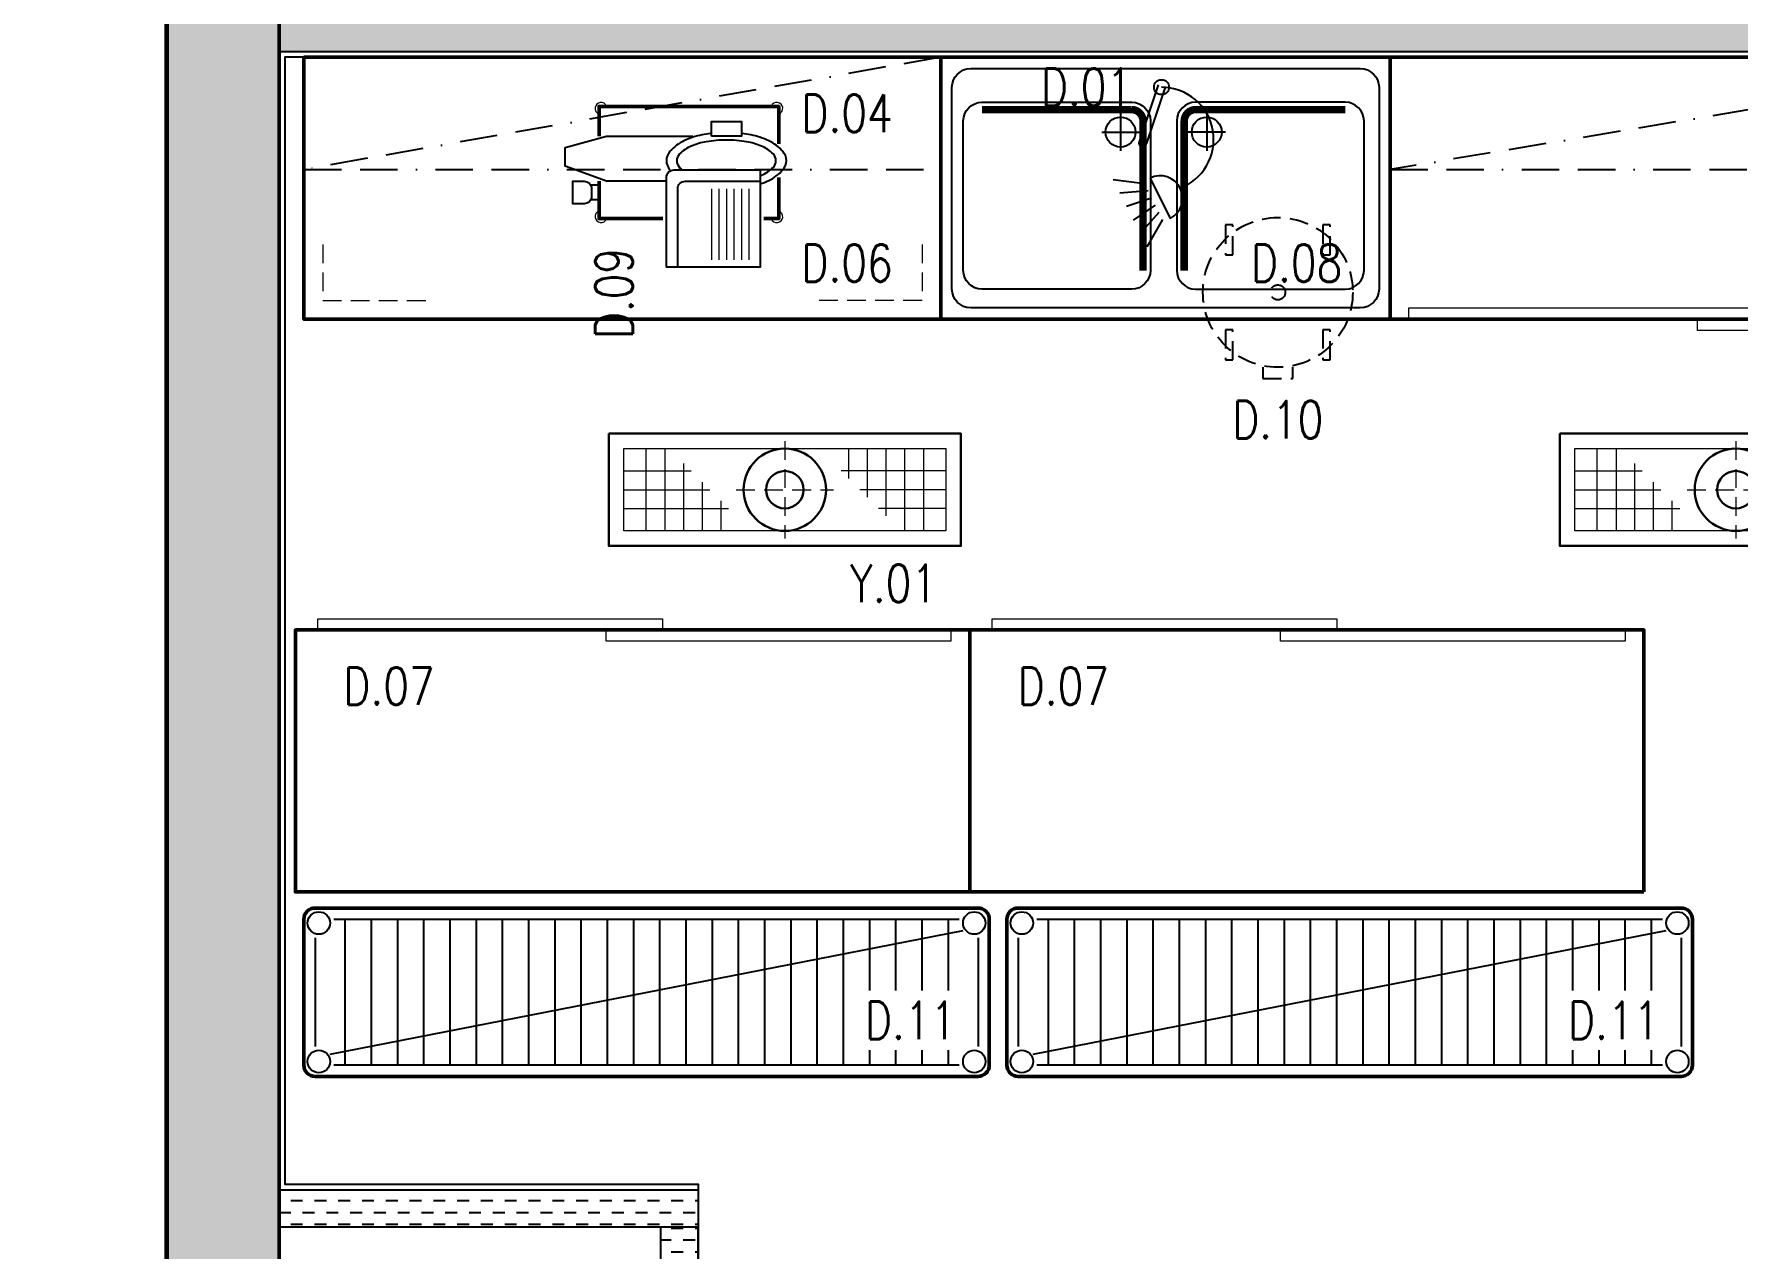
# Model space of a CAD drawing. Extents: x 820 to 5791, y 1495 to 5010.
# Drawn here: x 2019.5 to 2474.4, y 3841.4 to 4165.9 of the extents above; entities that cross this region are included whole.
import ezdxf
from ezdxf.enums import TextEntityAlignment as Align

# ---------------------------------------------------------------- set-up
doc = ezdxf.new("R2010")
doc.units = 0
doc.header["$LTSCALE"] = 20
for name, pattern in [('BORDER', [1.75, 0.5, -0.25, 0.5, -0.25, 0, -0.25]), ('DASHED2', [0.375, 0.25, -0.125]), ('HIDDEN', [0.375, 0.25, -0.125])]:
    doc.linetypes.add(name, pattern=pattern)
doc.layers.get('DEFPOINTS').update_dxf_attribs({"linetype": 'CONTINUOUS'})
for name, color, linetype, lineweight in [('-DWG_ANA', 7, 'CONTINUOUS', 50), ('-DWG_ANA_1', 7, 'BORDER', 25), ('-DWG_DETAY1', 7, 'CONTINUOUS', 25), ('-DWG_DETAY2', 7, 'CONTINUOUS', 15), ('_00_TT_SHAFT SPACE', 20, 'CONTINUOUS', 0), ('DUVAR', 7, 'CONTINUOUS', 60), ('KOLON', 7, 'CONTINUOUS', 50), ('NO', 7, 'CONTINUOUS', 30), ('PLAN', 253, 'CONTINUOUS', 15), ('yerizg-a', 7, 'CONTINUOUS', 30), ('yerizg-b', 7, 'CONTINUOUS', 9), ('ölç', 63, 'CONTINUOUS', 20)]:
    doc.layers.add(name, color=color, linetype=linetype, lineweight=lineweight)
for name, color, linetype in [('2_V_Wall', 43, 'CONTINUOUS'), ('2_V_Wall_Gasblock', 133, 'CONTINUOUS'), ('4_V_Wall_Ceramic', 171, 'CONTINUOUS'), ('BL-D', 180, 'CONTINUOUS'), ('BL-Y', 144, 'CONTINUOUS'), ('TARAMA', 8, 'CONTINUOUS'), ('YRNO', 7, 'CONTINUOUS')]:
    doc.layers.add(name, color=color, linetype=linetype)
doc.layers.add('_00_TT_AREA', color=140, linetype='CONTINUOUS', plot=False)
doc.layers.add('dış ölçü', color=7, linetype='CONTINUOUS', lineweight=20, true_color=0x0d6787)
doc.styles.add('ROMANS', font='romans.shx', dxfattribs={"width": 0.8})
doc.styles.add('TRS', font='times.ttf', dxfattribs={"width": 0.8})
doc.dimstyles.new('dış ölçü', dxfattribs={"dimtxt": 12, "dimasz": 5, "dimexe": 5, "dimexo": 35, "dimgap": 5, "dimtad": 1, "dimdec": 0, "dimdsep": 46, "dimtxsty": 'TRS', "dimblk": 'DOT', "dimcen": 0, "dimdle": 0.1, "dimclrd": 256, "dimclre": 256, "dimclrt": 73, "dimadec": 0, "dimazin": 0, "dimtfac": 0.3, "dimtdec": 0, "dimtix": 1, "dimtmove": 2, "dimatfit": 3, "dimldrblk": 'DOT', "dimfxl": 1, "dimfxlon": 1, "dimtolj": 1, "dimarcsym": 0})

# ---------------------------------------------------------------- blocks, each defined once
blk = doc.blocks.new('_Dot')
at = {"layer": 'ölç', "color": 0, "lineweight": -2}
blk.add_line((-0.5, 0), (-1, 0), dxfattribs=at)
at = {"layer": 'ölç', "color": 0, "const_width": 0.5}
blk.add_lwpolyline([(-0.25, 0, 1), (0.25, 0, 1)], format="xyb", close=True, dxfattribs=at)
blk = doc.blocks.new('*D167')
at = {"layer": 'DEFPOINTS', "color": 0, "transparency": 16777216}
for p in [(2054.96, 4513.68), (1894.18, 3686.77), (2059.03, 3686.77)]:
    blk.add_point(p, dxfattribs=at)
at = {"layer": 'dış ölçü', "lineweight": -2, "transparency": 16777216}
for p, q in [((1895.18, 4513.68), (1889.18, 4513.68)), ((1894.18, 4508.68), (1894.18, 3691.77)), ((1895.18, 3686.77), (1889.18, 3686.77))]:
    blk.add_line(p, q, dxfattribs=at)
at = {"layer": 'dış ölçü', "lineweight": -2, "transparency": 16777216, "xscale": 5, "yscale": 5, "zscale": 5}
for p, rotation in [((1894.18, 4513.68), 90), ((1894.18, 3686.77), 270)]:
    blk.add_blockref('_Dot', p, dxfattribs=dict(at, rotation=rotation))
at = {"layer": 'dış ölçü', "color": 73, "transparency": 16777216, "insert": (1883.06, 4100.22), "char_height": 12, "attachment_point": 5, "rotation": 90, "style": 'TRS'}
blk.add_mtext('\\A1;827', dxfattribs=at)
blk = doc.blocks.new('hgghgd')
at = {"layer": '_00_TT_SHAFT SPACE'}
blk.add_lwpolyline([(-8579.63, 8476.82), (-8579.63, 8416.42), (-8569.63, 8416.42), (-8569.63, 8341.42), (-8477.81, 8341.42), (-8477.81, 8476.82)], close=True, dxfattribs=at)
blk = doc.blocks.new('E2N120')
at = {"layer": '-DWG_ANA', "color": 0}
blk.add_lwpolyline([(0, 0), (120, 0), (120, -70), (0, -70)], close=True, dxfattribs=at)
at = {"layer": '-DWG_DETAY1', "color": 0, "linetype": 'Continuous'}
for points in [[(8, -3), (112, -3, -0.4), (117, -8), (117, -62, -0.4), (112, -67), (8, -67, -0.4), (3, -62), (3, -8, -0.4)], [(11, -12), (51, -12, -0.4), (56, -17), (56, -57, -0.4), (51, -62), (11, -62, -0.4), (6, -57), (6, -17, -0.4)], [(108, -12), (68, -12, 0.4), (63, -17), (63, -57, 0.4), (68, -62), (108, -62, 0.4), (113, -57), (113, -17, 0.4)]]:
    blk.add_lwpolyline(points, format="xyb", close=True, dxfattribs=at)
at = {"layer": '-DWG_DETAY1', "color": 0, "linetype": 'Continuous', "const_width": 2}
for points in [[(11, -14), (51, -14, -0.4), (54, -17), (54, -57)], [(108, -14), (68, -14, 0.4), (65, -17), (65, -57)]]:
    blk.add_lwpolyline(points, format="xyb", dxfattribs=at)
at = {"layer": '-DWG_DETAY1', "color": 0, "linetype": 'Continuous'}
for points in [[(48, -15), (48, -25)], [(71, -15), (71, -25)], [(43, -20), (53, -20)], [(76, -20), (66, -20)]]:
    blk.add_lwpolyline(points, dxfattribs=at)
for centre in [(48, -20), (71, -20)]:
    blk.add_circle(centre, 4, dxfattribs=at)
at = {"layer": 'NO', "linetype": 'Continuous', "style": 'ROMANS', "width": 0.8}
blk.add_attdef('NO', text='', height=10, dxfattribs=at).set_placement((95, -55), align=Align.MIDDLE)
blk = doc.blocks.new('1CC-MT002')
at = {"layer": '-DWG_DETAY1', "color": 0, "linetype": 'Continuous'}
for p, q in [((-0.9, 0.63), (-5.9, -14.37)), ((1, 0), (-4, -15))]:
    blk.add_line(p, q, dxfattribs=at)
at = {"layer": '-DWG_DETAY1', "color": 0}
for points in [[(-4.54, -25.81), (-12.89, -24.76)], [(-3.05, -24.32), (2.32, -35.05)], [(-3.59, -27.72), (-11.1, -28.34)], [(-2.63, -29.62), (-9.31, -31.92)], [(-1.68, -31.53), (-7.52, -35.5)], [(-0.72, -33.44), (-5.73, -39.07)], [(0.23, -35.35), (-3.94, -42.65)]]:
    blk.add_lwpolyline(points, dxfattribs=at)
blk.add_circle((0, 0), 2, dxfattribs=at)
for centre, radius, start, end in [((-0.06, -13.97), 13.97, 289.8454, 89.7588), ((-0.37, -29.68), 6, 296.5651, 116.5651)]:
    blk.add_arc(centre, radius, start, end, dxfattribs=at)
at = {"layer": '-DWG_DETAY1', "color": 0, "linetype": 'Continuous'}
blk.add_arc((-5, -14.85), 1.01, 151.714, 351.4161, dxfattribs=at)
at = {"layer": 'NO', "linetype": 'Continuous', "style": 'ROMANS', "width": 0.8}
blk.add_attdef('NO', text='', height=10, dxfattribs=at).set_placement((-20, 0), align=Align.MIDDLE)
blk = doc.blocks.new('ACP100')
at = {"layer": '-DWG_ANA_1', "color": 0, "linetype": 'HIDDEN'}
blk.add_circle((0, 0), 20, dxfattribs=at)
at = {"layer": '-DWG_DETAY1', "color": 0, "linetype": 'HIDDEN'}
for points in [[(-14, 18), (-14, 10), (-12, 10), (-12, 18)], [(12, 18), (12, 10), (14, 10), (14, 18)], [(-14, -10), (-14, -18), (-12, -18), (-12, -10)], [(12, -10), (12, -18), (14, -18), (14, -10)]]:
    blk.add_lwpolyline(points, close=True, dxfattribs=at)
blk.add_lwpolyline([(-4, -20), (-4, -23), (4, -23), (4, -20)], dxfattribs=at)
blk.add_circle((0, 0), 2, dxfattribs=at)
at = {"layer": 'NO', "linetype": 'Continuous', "style": 'ROMANS', "width": 0.8}
blk.add_attdef('NO', text='', height=10, dxfattribs=at).set_placement((0, -34), align=Align.MIDDLE)
blk = doc.blocks.new('ESS-300EC')
at = {"layer": '-DWG_ANA', "color": 0}
for points in [[(8, -48), (0, -48), (0, 0), (10, 0)], [(19, 0), (30, 0), (30, -4)], [(30, -31), (30, -48), (20, -48)]]:
    blk.add_lwpolyline(points, dxfattribs=at)
at = {"layer": '-DWG_DETAY1', "color": 0}
for points in [[(20.72, -5, 0.030231), (19.8, -2.68, 0.10253), (17, 1.06, 0.182991), (14.5, 2.01, 0.182991), (12, 1.06, 0.10253), (9.2, -2.68, 0.061694), (7.62, -7.51, 0.017137), (7.26, -9.81, 0.017137)], [(18.53, -5, 0.005246), (18.39, -4.64, 0.098603), (16.29, -1.5, 0.198521), (14.5, -0.76, 0.198521), (12.71, -1.5, 0.098603), (10.61, -4.64, 0.055894), (9.46, -8.61, 0.042631), (9, -14, 0.042631)], [(43, -27), (22, -27, -0.414214), (20, -25), (20, -5)], [(7.26, -18.19, 0.017137), (7.62, -20.49, 0.061694), (9.2, -25.32, 0.10253), (12, -29.06, 0.182991), (14.5, -30.01, 0.182991), (17, -29.06)], [(9, -14, 0.042631), (9.46, -19.39, 0.055894), (10.61, -23.36, 0.098603), (12.71, -26.5, 0.198521), (14.5, -27.24, 0.198521), (16.29, -26.5, 0.027655), (17, -25.7, 0.055894)]]:
    blk.add_lwpolyline(points, format="xyb", dxfattribs=at)
for points in [[(17, -28), (17, -5), (43, -5), (43, -30), (19, -30, -0.414214)], [(22, -50), (24, -50, -0.414214), (26, -52), (26, -55), (20, -55), (20, -52, -0.414214)]]:
    blk.add_lwpolyline(points, format="xyb", close=True, dxfattribs=at)
for points in [[(8, -18), (4, -18), (4, -10), (8, -10), (8, -18)], [(20, -30), (20, -46), (16, -57), (11, -57), (8, -46), (8, -23)], [(21, -50), (21, -48), (25, -48), (25, -50)]]:
    blk.add_lwpolyline(points, dxfattribs=at)
at = {"layer": '-DWG_DETAY2', "color": 0, "linetype": 'ByBlock'}
for points in [[(22, -8), (41, -8)], [(22, -10), (41, -10)], [(22, -12), (41, -12)], [(22, -14), (41, -14)], [(22, -16), (41, -16)], [(22, -18), (41, -18)]]:
    blk.add_lwpolyline(points, dxfattribs=at)
at = {"layer": '-DWG_DETAY2', "color": 0}
for centre, start, end in [((0.52, -0.52), 19.4649, 250.5351), ((29.48, -0.52), 289.4649, 160.5351), ((0.52, -47.48), 109.4649, 340.5351), ((29.48, -47.48), 199.4649, 70.5351)]:
    blk.add_arc(centre, 1.57, start, end, dxfattribs=at)
at = {"layer": 'NO', "linetype": 'Continuous', "style": 'ROMANS', "width": 0.8}
blk.add_attdef('NO', text='', height=10, dxfattribs=at).set_placement((50, -44), align=Align.MIDDLE)
blk = doc.blocks.new('TCD180')
at = {"layer": '-DWG_ANA', "color": 0}
blk.add_lwpolyline([(0, 0), (180, 0), (180, -70), (0, -70)], close=True, dxfattribs=at)
at = {"layer": '-DWG_DETAY2', "color": 0}
for points in [[(5, -67), (97, -67), (97, -70), (5, -70)], [(82, -70), (174, -70), (174, -73), (82, -73)]]:
    blk.add_lwpolyline(points, close=True, dxfattribs=at)
at = {"layer": 'NO', "linetype": 'Continuous', "style": 'ROMANS', "width": 0.8}
blk.add_attdef('NO', text='', height=10, dxfattribs=at).set_placement((155, -55), align=Align.MIDDLE)
blk = doc.blocks.new('RRC173')
at = {"layer": '-DWG_ANA_1', "color": 0}
blk.add_lwpolyline([(170, 0), (0, 0), (0, -30), (170, -30), (170, 0), (0, -30)], dxfattribs=at)
at = {"layer": 'NO', "linetype": 'Continuous', "style": 'ROMANS', "width": 0.8}
blk.add_attdef('NO', text='', height=10, dxfattribs=at).set_placement((145, -15), align=Align.MIDDLE)
blk = doc.blocks.new('RRC183')
at = {"layer": '-DWG_ANA_1', "color": 0}
blk.add_lwpolyline([(180, 0), (0, 0), (0, -30), (180, -30), (180, 0), (0, -30)], dxfattribs=at)
at = {"layer": 'NO', "linetype": 'Continuous', "style": 'ROMANS', "width": 0.8}
blk.add_attdef('NO', text='', height=10, dxfattribs=at).set_placement((155, -15), align=Align.MIDDLE)
blk = doc.blocks.new('Y-SIFON')
at = {"layer": 'yerizg-a', "color": 0, "linetype": 'Continuous'}
blk.add_circle((0, 0), 11, dxfattribs=at)
at = {"layer": 'yerizg-b', "color": 0, "linetype": 'DASHED2'}
for points in [[(0, 13), (0, -13)], [(-13, 0), (13, 0)]]:
    blk.add_lwpolyline(points, dxfattribs=at)
blk = doc.blocks.new('1BS-SAK39A')
at = {"layer": 'yerizg-a', "color": 0}
blk.add_lwpolyline([(0, 0), (94, 0), (94, -30), (0, -30)], close=True, dxfattribs=at)
at = {"layer": 'yerizg-a', "color": 0, "linetype": 'Continuous'}
blk.add_circle((47, -15), 5, dxfattribs=at)
at = {"layer": 'yerizg-b', "color": 0}
for p, q in [((10, -26), (10, -4)), ((15, -4), (15, -26)), ((64, -4), (64, -12)), ((69, -4), (69, -17)), ((74, -4), (74, -22)), ((79, -26), (79, -4)), ((84, -4), (84, -26)), ((20, -26), (20, -8)), ((4, -10), (22, -10)), ((25, -26), (25, -13)), ((90, -10), (62, -10)), ((4, -15), (27, -15)), ((30, -26), (30, -18)), ((90, -15), (67, -15)), ((4, -20), (32, -20)), ((90, -20), (72, -20))]:
    blk.add_line(p, q, dxfattribs=at)
blk.add_lwpolyline([(4, -4), (90, -4), (90, -26), (4, -26)], close=True, dxfattribs=at)
at = {"layer": 'PLAN', "color": 0, "linetype": 'Continuous'}
blk.add_blockref('Y-SIFON', (47, -15), dxfattribs=at)
at = {"layer": 'YRNO', "linetype": 'Continuous', "style": 'ROMANS', "width": 0.8}
blk.add_attdef('YRNO', text='', height=10, dxfattribs=at).set_placement((76, -40), align=Align.MIDDLE)
blk = doc.blocks.new('TCA170-L')
at = {"layer": '-DWG_ANA', "color": 0}
blk.add_lwpolyline([(0, 0), (170, 0), (170, -70), (0, -70)], close=True, dxfattribs=at)
at = {"layer": '-DWG_DETAY2', "color": 0, "linetype": 'HIDDEN'}
for points in [[(5, -50), (5, -65), (35, -65)], [(165, -50), (165, -65), (135, -65)]]:
    blk.add_lwpolyline(points, dxfattribs=at)
at = {"layer": 'NO', "linetype": 'Continuous', "style": 'ROMANS', "width": 0.8}
blk.add_attdef('NO', text='', height=10, dxfattribs=at).set_placement((145, -55), align=Align.MIDDLE)
blk = doc.blocks.new('ozl-tel raf 1830x460x1830')
at = {"layer": '-DWG_ANA', "color": 0}
blk.add_lwpolyline([(3, 0, 0.414214), (0, -3), (0, -42, 0.414214), (3, -45), (180, -45, 0.414214), (183, -42), (183, -3, 0.414214), (180, 0)], format="xyb", close=True, dxfattribs=at)
at = {"layer": '-DWG_DETAY1', "color": 0}
for points in [[(8, -3), (175, -3)], [(11, -3), (11, -42)], [(18, -3), (18, -42)], [(25, -3), (25, -42)], [(32, -3), (32, -42)], [(39, -3), (39, -42)], [(46, -3), (46, -42)], [(53, -3), (53, -42)], [(60, -3), (60, -42)], [(67, -3), (67, -42)], [(74, -3), (74, -42)], [(81, -3), (81, -42)], [(88, -3), (88, -42)], [(95, -3), (95, -42)], [(102, -3), (102, -42)], [(109, -3), (109, -42)], [(116, -3), (116, -42)], [(123, -3), (123, -42)], [(130, -3), (130, -42)], [(137, -3), (137, -42)], [(144, -3), (144, -42)], [(151, -3), (151, -22)], [(158, -3), (158, -22)], [(165, -3), (165, -22)], [(172, -3), (172, -22)], [(3, -8), (3, -37)], [(7, -39), (176, -6)], [(180, -8), (180, -37)], [(151, -38), (151, -42)], [(158, -38), (158, -42)], [(165, -38), (165, -42)], [(172, -38), (172, -42)], [(175, -42), (8, -42)]]:
    blk.add_lwpolyline(points, dxfattribs=at)
for centre in [(4, -4), (179, -4), (4, -41), (179, -41)]:
    blk.add_circle(centre, 3, dxfattribs=at)
at = {"layer": 'NO', "style": 'ROMANS', "width": 0.8}
blk.add_attdef('NO', text='', height=10, dxfattribs=at).set_placement((162, -30), align=Align.MIDDLE)

msp = doc.modelspace()

# ---------------------------------------------------------------- hatches: boundary and pattern name
at = {"layer": '2_V_Wall_Gasblock'}
h = msp.add_hatch(dxfattribs=at)
h.set_pattern_fill('DASH', color=256, style=0)
h.set_pattern_definition([(0, (5164.5872, -4559.65), (3.175, 3.175), [3.175, -3.175])])
h.paths.add_polyline_path([(2084.96, 4161.27), (2674.88, 4161.27), (2674.88, 4181.27), (2084.96, 4181.27)])
h = msp.add_hatch(dxfattribs=at)
h.set_pattern_fill('DASH', color=256, style=0)
h.set_pattern_definition([(0, (5164.5872, 371.35), (3.175, 3.175), [3.175, -3.175])])
h.paths.add_polyline_path([(2196.78, 3857.17), (2196.78, 3847.17), (2084.96, 3847.17), (2084.96, 3857.17)])
h = msp.add_hatch(dxfattribs=at)
h.set_pattern_fill('DASH', color=256, style=0)
h.set_pattern_definition([(0, (5164.5872, 370.35), (3.175, 3.175), [3.175, -3.175])])
h.paths.add_polyline_path([(2196.78, 3847.17), (2186.78, 3847.17), (2186.78, 3706.77), (2196.78, 3706.77)])
at = {"layer": 'TARAMA'}
h = msp.add_hatch(dxfattribs=at)
h.set_pattern_fill('ANSI33', color=256)
h.set_pattern_definition([(45, (5164.587, -4629.65), (-4.490128, 4.490128), []), (45, (5169.077, -4629.65), (-4.490128, 4.490128), [3.175, -1.5875])])
h.paths.add_polyline_path([(2054.96, 3786.77), (2054.96, 4333.68), (2054.96, 4483.68), (2054.96, 4513.68), (2084.96, 4513.68), (2729.59, 4513.68), (2729.59, 4483.68), (2084.96, 4483.68), (2084.96, 4333.68), (2084.96, 3786.77)])

# ---------------------------------------------------------------- linework, layer by layer
at = {"layer": '2_V_Wall'}
for points in [[(2084.96, 4161.27), (2674.88, 4161.27), (2674.88, 4181.27), (2084.96, 4181.27)], [(2196.78, 3857.17), (2196.78, 3847.17), (2084.96, 3847.17), (2084.96, 3857.17)], [(2196.78, 3847.17), (2186.78, 3847.17), (2186.78, 3706.77), (2196.78, 3706.77)]]:
    msp.add_lwpolyline(points, close=True, dxfattribs=at)
at = {"layer": '4_V_Wall_Ceramic'}
msp.add_lwpolyline([(3403.39, 4482.18), (3252.69, 4482.18), (3252.69, 4293.27), (3056.29, 4293.27), (3056.29, 4306.27), (3239.69, 4306.27), (3239.69, 4482.18), (2771.09, 4482.18), (2770.89, 4306.27), (2959.29, 4306.27), (2959.29, 4293.27), (2757.89, 4293.27), (2757.89, 4412.18), (2728.09, 4412.18), (2728.09, 4482.18), (2086.46, 4482.18), (2086.46, 4182.77), (2676.38, 4182.77), (2676.38, 4159.77), (2086.46, 4159.77), (2086.46, 3858.67), (2196.78, 3858.67), (2196.78, 3857.17)], dxfattribs=at)
at = {"layer": '_00_TT_AREA'}
msp.add_lwpolyline([(2676.38, 4182.77), (2676.38, 4159.77), (2086.46, 4159.77), (2086.46, 3858.67), (2196.78, 3858.67), (2196.78, 3686.77), (2084.72, 3686.78), (2084.71, 3196.79)], dxfattribs=at)
at = {"layer": 'DUVAR'}
msp.add_lwpolyline([(2054.96, 4825.68), (5556.89, 4825.68), (4097.11, 1745.04), (2054.96, 1745.04)], close=True, dxfattribs=at)
at = {"layer": 'KOLON'}
msp.add_lwpolyline([(2054.96, 3786.77), (2054.96, 4333.68), (2054.96, 4483.68), (2054.96, 4513.68), (2084.96, 4513.68), (2729.59, 4513.68), (2729.59, 4483.68), (2084.96, 4483.68), (2084.96, 4333.68), (2084.96, 3786.77)], close=True, dxfattribs=at)

# ---------------------------------------------------------------- block references
at = {"layer": '_00_TT_SHAFT SPACE'}
msp.add_blockref('hgghgd', (10664.59, -4629.65), dxfattribs=at)
at = {"layer": 'BL-D', "linetype": 'Continuous'}
for name, p, values in [('RRC173', (2091.56, 4159.77), {'NO': 'D.04'}), ('TCA170-L', (2091.56, 4159.77), {'NO': 'D.06'}), ('E2N120', (2261.56, 4159.77), {'NO': 'D.08'}), ('TCD180', (2381.56, 4159.77), {'NO': 'D.07'}), ('RRC183', (2381.56, 4159.77), {'NO': 'D.03'}), ('1CC-MT002', (2320.49, 4151.76), {'NO': 'D.01'}), ('ACP100', (2351.55, 4096.94), {'NO': 'D.10'}), ('ozl-tel raf 1830x460x1830', (2091.51, 3932.47), {'NO': 'D.11'}), ('ozl-tel raf 1830x460x1830', (2279.21, 3932.47), {'NO': 'D.11'})]:
    msp.add_blockref(name, p, dxfattribs=at).add_auto_attribs(values)
ref = msp.add_blockref('ESS-300EC', (2218.33, 4146.63), dxfattribs=dict(at, rotation=270))
ref.add_attrib('NO', 'D.09', dxfattribs={"layer": 'NO', "linetype": 'Continuous', "height": 10, "rotation": 450, "style": 'ROMANS', "width": 0.8}).set_placement((2174.33, 4096.63), align=Align.MIDDLE)
ref = msp.add_blockref('TCD180', (2269.28, 3936.77), dxfattribs=dict(at, rotation=180))
ref.add_attrib('NO', 'D.07', dxfattribs={"layer": 'NO', "linetype": 'Continuous', "height": 10, "rotation": 360, "style": 'ROMANS', "width": 0.8}).set_placement((2114.28, 3991.77), align=Align.MIDDLE)
ref = msp.add_blockref('TCD180', (2449.28, 3936.77), dxfattribs=dict(at, rotation=180))
ref.add_attrib('NO', 'D.07', dxfattribs={"layer": 'NO', "linetype": 'Continuous', "height": 10, "rotation": 360, "style": 'ROMANS', "width": 0.8}).set_placement((2294.28, 3991.77), align=Align.MIDDLE)
at = {"layer": 'BL-Y', "linetype": 'Continuous'}
for p in [(2172.93, 4059.22), (2426.83, 4059.22)]:
    msp.add_blockref('1BS-SAK39A', p, dxfattribs=at).add_auto_attribs({'YRNO': 'Y.01'})

# ---------------------------------------------------------------- dimensions: what is measured, and where the dimension line sits
at = {"layer": 'dış ölçü'}
dim = msp.add_linear_dim(base=(1894.18, 3686.77), p1=(2054.96, 4513.68), p2=(2059.03, 3686.77), angle=90, dimstyle='dış ölçü', dxfattribs=at)
dim.commit()
dim.dimension.update_dxf_attribs({"geometry": '*D167', "text_midpoint": (1883.06, 4100.22)})

doc.saveas('drawing.dxf')
